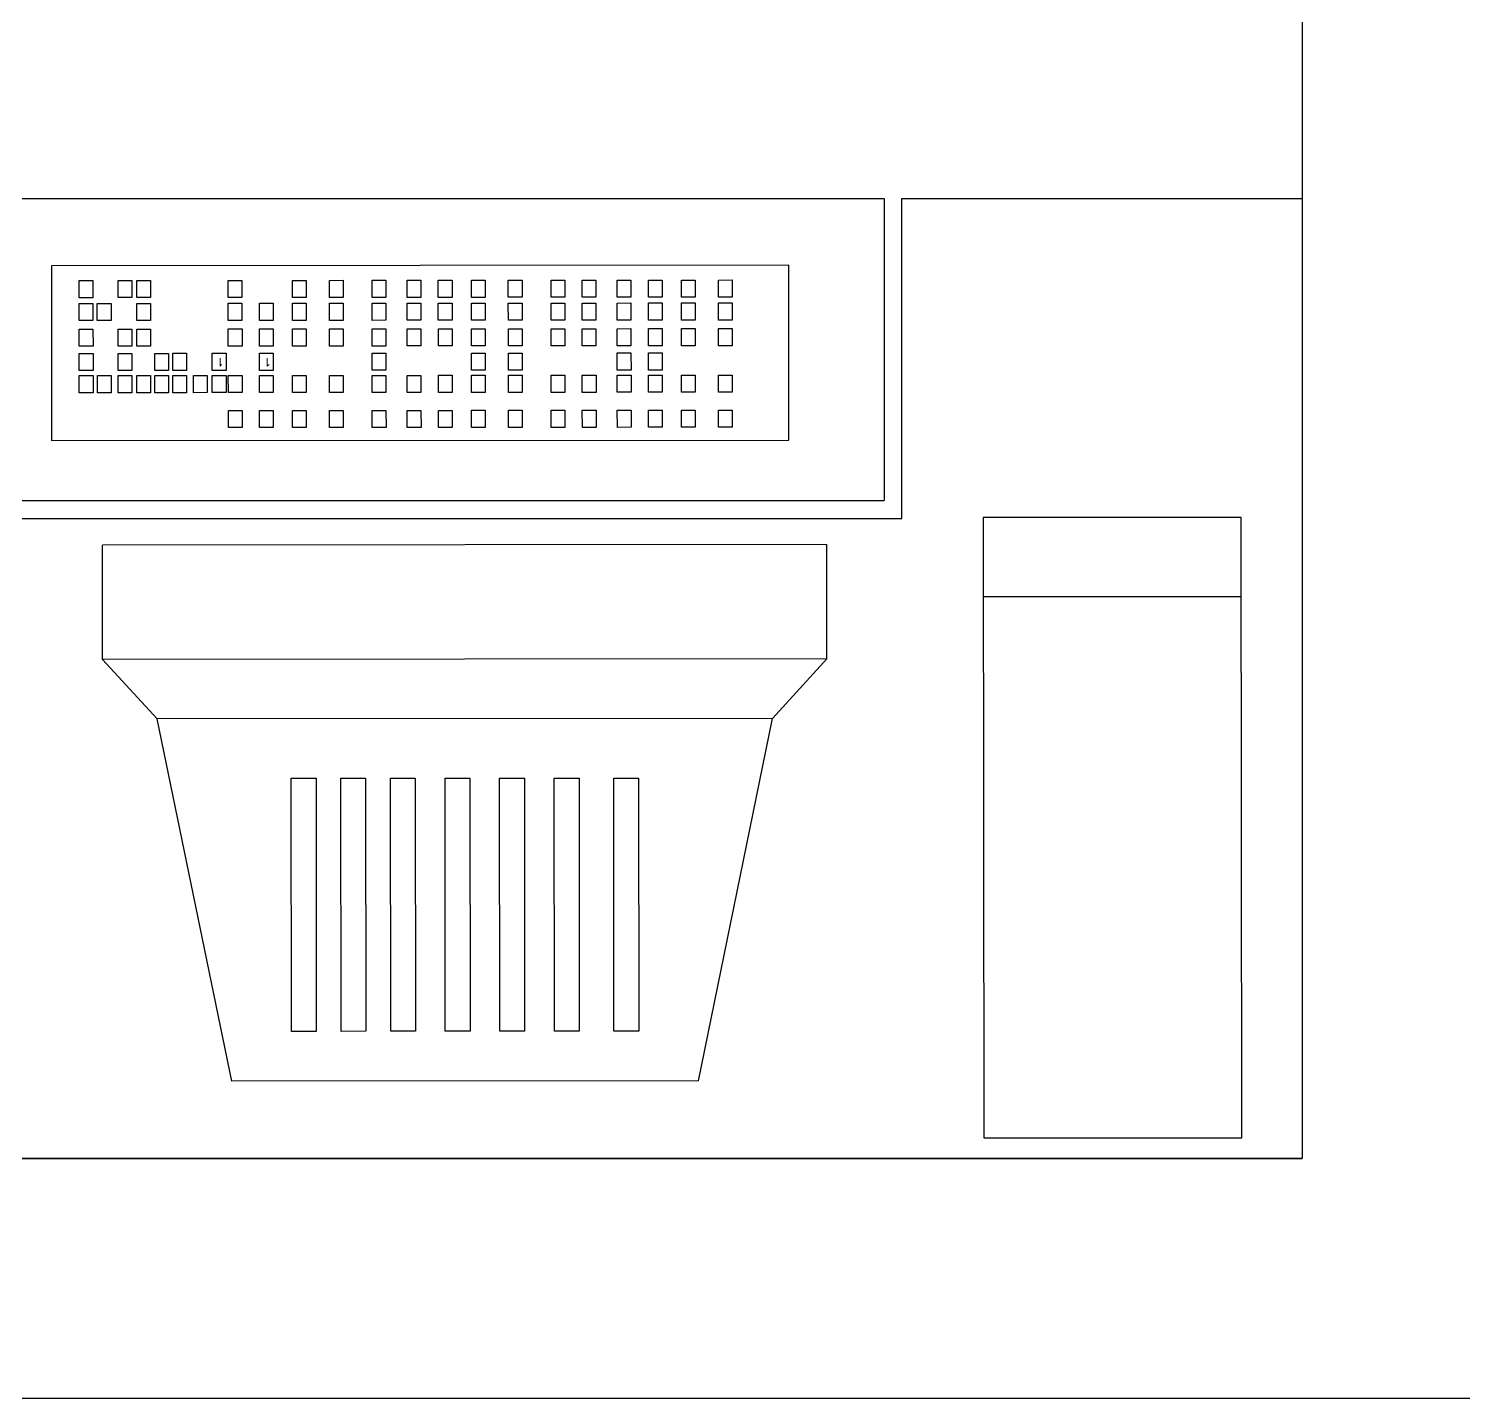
# Model space of a CAD drawing. Header units: metres. Extents: x 114 to 241, y 266 to 640.
# Drawn here: x 125.014 to 125.91, y 278.062 to 278.918 of the extents above; entities that cross this region are included whole.
import ezdxf

# ---------------------------------------------------------------- set-up
doc = ezdxf.new("R2010")
doc.units = ezdxf.units.M
doc.layers.add('Carimbo', color=7, linetype='Continuous')
doc.styles.add('ROMANS', font='romans')

msp = doc.modelspace()

# ---------------------------------------------------------------- linework, layer by layer
at = {"layer": 'Carimbo'}
for p, q in [((125.80939, 279.86159), (125.80939, 278.21159)), ((124.97059, 278.81159), (125.54819, 278.81159)), ((125.54819, 278.81159), (125.54819, 278.62279)), ((125.48861, 278.76989), (125.02796, 278.76951)), ((125.02796, 278.76951), (125.02805, 278.66022)), ((125.4887, 278.6606), (125.48861, 278.76989)), ((125.04531, 278.76028), (125.05387, 278.76029)), ((125.04531, 278.74957), (125.04531, 278.76028)), ((125.05387, 278.76029), (125.05388, 278.74957)), ((125.06959, 278.7603), (125.07815, 278.76031)), ((125.0696, 278.74959), (125.06959, 278.7603)), ((125.07815, 278.76031), (125.07816, 278.74959)), ((125.0813, 278.76031), (125.08986, 278.76032)), ((125.0813, 278.7496), (125.0813, 278.76031)), ((125.08986, 278.76032), (125.08987, 278.7496)), ((125.13841, 278.76036), (125.14698, 278.76036)), ((125.13842, 278.74964), (125.13841, 278.76036)), ((125.14698, 278.76036), (125.14699, 278.74965)), ((125.17852, 278.76039), (125.18708, 278.7604)), ((125.17853, 278.74968), (125.17852, 278.76039)), ((125.18708, 278.7604), (125.18709, 278.74968)), ((125.20161, 278.76041), (125.21017, 278.76042)), ((125.20162, 278.7497), (125.20161, 278.76041)), ((125.21017, 278.76042), (125.21018, 278.7497)), ((125.22834, 278.76043), (125.23691, 278.76044)), ((125.22835, 278.74972), (125.22834, 278.76043)), ((125.23691, 278.76044), (125.23692, 278.74972)), ((125.25022, 278.76045), (125.25878, 278.76046)), ((125.25023, 278.74974), (125.25022, 278.76045)), ((125.25878, 278.76046), (125.25879, 278.74974)), ((125.26966, 278.76047), (125.27823, 278.76047)), ((125.26967, 278.74975), (125.26966, 278.76047)), ((125.27823, 278.76047), (125.27824, 278.74976)), ((125.29032, 278.76048), (125.29889, 278.76049)), ((125.29033, 278.74977), (125.29032, 278.76048)), ((125.29889, 278.76049), (125.2989, 278.74978)), ((125.31341, 278.7605), (125.32198, 278.76051)), ((125.31342, 278.74979), (125.31341, 278.7605)), ((125.32198, 278.76051), (125.32199, 278.74979)), ((125.34015, 278.76052), (125.34871, 278.76053)), ((125.34016, 278.74981), (125.34015, 278.76052)), ((125.34871, 278.76053), (125.34872, 278.74982)), ((125.35959, 278.76054), (125.36816, 278.76055)), ((125.3596, 278.74983), (125.35959, 278.76054)), ((125.36816, 278.76055), (125.36817, 278.74983)), ((125.38147, 278.76056), (125.39003, 278.76057)), ((125.38148, 278.74984), (125.38147, 278.76056)), ((125.39003, 278.76057), (125.39004, 278.74985)), ((125.40091, 278.76057), (125.40948, 278.76058)), ((125.40092, 278.74986), (125.40091, 278.76057)), ((125.40948, 278.76058), (125.40949, 278.74987)), ((125.42157, 278.76059), (125.43014, 278.7606)), ((125.42158, 278.74988), (125.42157, 278.76059)), ((125.43014, 278.7606), (125.43015, 278.74988)), ((125.44466, 278.76061), (125.45323, 278.76062)), ((125.44467, 278.7499), (125.44466, 278.76061)), ((125.45323, 278.76062), (125.45324, 278.7499)), ((125.05388, 278.74957), (125.04531, 278.74957)), ((125.04532, 278.74596), (125.05388, 278.74597)), ((125.04533, 278.73525), (125.04532, 278.74596)), ((125.05388, 278.74597), (125.05389, 278.73526)), ((125.05659, 278.74597), (125.06516, 278.74598)), ((125.0566, 278.73526), (125.05659, 278.74597)), ((125.06516, 278.74598), (125.06517, 278.73527)), ((125.07816, 278.74959), (125.0696, 278.74959)), ((125.08987, 278.7496), (125.0813, 278.7496)), ((125.08131, 278.74599), (125.08987, 278.746)), ((125.08132, 278.73528), (125.08131, 278.74599)), ((125.08987, 278.746), (125.08988, 278.73529)), ((125.14699, 278.74965), (125.13842, 278.74964)), ((125.13843, 278.74604), (125.14699, 278.74605)), ((125.13843, 278.73533), (125.13843, 278.74604)), ((125.14699, 278.74605), (125.147, 278.73533)), ((125.15787, 278.74606), (125.16644, 278.74606)), ((125.15788, 278.73534), (125.15787, 278.74606)), ((125.16644, 278.74606), (125.16645, 278.73535)), ((125.18709, 278.74968), (125.17853, 278.74968)), ((125.17853, 278.74607), (125.1871, 278.74608)), ((125.17854, 278.73536), (125.17853, 278.74607)), ((125.1871, 278.74608), (125.1871, 278.73537)), ((125.21018, 278.7497), (125.20162, 278.7497)), ((125.20162, 278.74609), (125.21019, 278.7461)), ((125.20163, 278.73538), (125.20162, 278.74609)), ((125.21019, 278.7461), (125.21019, 278.73539)), ((125.23692, 278.74972), (125.22835, 278.74972)), ((125.22835, 278.74611), (125.23692, 278.74612)), ((125.22836, 278.7354), (125.22835, 278.74611)), ((125.23692, 278.74612), (125.23693, 278.73541)), ((125.25879, 278.74974), (125.25023, 278.74974)), ((125.25023, 278.74613), (125.2588, 278.74614)), ((125.25024, 278.73542), (125.25023, 278.74613)), ((125.2588, 278.74614), (125.25881, 278.73543)), ((125.27824, 278.74976), (125.26967, 278.74975)), ((125.26967, 278.74615), (125.27824, 278.74616)), ((125.26968, 278.73543), (125.26967, 278.74615)), ((125.27824, 278.74616), (125.27825, 278.73544)), ((125.2989, 278.74978), (125.29033, 278.74977)), ((125.29033, 278.74617), (125.2989, 278.74617)), ((125.29034, 278.73545), (125.29033, 278.74617)), ((125.2989, 278.74617), (125.29891, 278.73546)), ((125.32199, 278.74979), (125.31342, 278.74979)), ((125.31342, 278.74619), (125.32199, 278.74619)), ((125.31343, 278.73547), (125.31342, 278.74619)), ((125.32199, 278.74619), (125.322, 278.73548)), ((125.34872, 278.74982), (125.34016, 278.74981)), ((125.34016, 278.74621), (125.34873, 278.74621)), ((125.34017, 278.73549), (125.34016, 278.74621)), ((125.34873, 278.74621), (125.34874, 278.7355)), ((125.36817, 278.74983), (125.3596, 278.74983)), ((125.3596, 278.74622), (125.36817, 278.74623)), ((125.35961, 278.73551), (125.3596, 278.74622)), ((125.36817, 278.74623), (125.36818, 278.73552)), ((125.39004, 278.74985), (125.38148, 278.74984)), ((125.38148, 278.74624), (125.39005, 278.74625)), ((125.38149, 278.73553), (125.38148, 278.74624)), ((125.39005, 278.74625), (125.39005, 278.73553)), ((125.40949, 278.74987), (125.40092, 278.74986)), ((125.40092, 278.74626), (125.40949, 278.74626)), ((125.40093, 278.73554), (125.40092, 278.74626)), ((125.40949, 278.74626), (125.4095, 278.73555)), ((125.43015, 278.74988), (125.42158, 278.74988)), ((125.42158, 278.74627), (125.43015, 278.74628)), ((125.42159, 278.73556), (125.42158, 278.74627)), ((125.43015, 278.74628), (125.43016, 278.73557)), ((125.45324, 278.7499), (125.44467, 278.7499)), ((125.44467, 278.74629), (125.45324, 278.7463)), ((125.44468, 278.73558), (125.44467, 278.74629)), ((125.45324, 278.7463), (125.45325, 278.73559)), ((125.05389, 278.73526), (125.04533, 278.73525)), ((125.06517, 278.73527), (125.0566, 278.73526)), ((125.08988, 278.73529), (125.08132, 278.73528)), ((125.147, 278.73533), (125.13843, 278.73533)), ((125.16645, 278.73535), (125.15788, 278.73534)), ((125.1871, 278.73537), (125.17854, 278.73536)), ((125.21019, 278.73539), (125.20163, 278.73538)), ((125.23693, 278.73541), (125.22836, 278.7354)), ((125.25881, 278.73543), (125.25024, 278.73542)), ((125.27825, 278.73544), (125.26968, 278.73543)), ((125.29891, 278.73546), (125.29034, 278.73545)), ((125.322, 278.73548), (125.31343, 278.73547)), ((125.34874, 278.7355), (125.34017, 278.73549)), ((125.36818, 278.73552), (125.35961, 278.73551)), ((125.39005, 278.73553), (125.38149, 278.73553)), ((125.4095, 278.73555), (125.40093, 278.73554)), ((125.43016, 278.73557), (125.42159, 278.73556)), ((125.45325, 278.73559), (125.44468, 278.73558)), ((125.04533, 278.72991), (125.0539, 278.72992)), ((125.04534, 278.7192), (125.04533, 278.72991)), ((125.0539, 278.72992), (125.05391, 278.7192)), ((125.06961, 278.72993), (125.07818, 278.72994)), ((125.06962, 278.71922), (125.06961, 278.72993)), ((125.07818, 278.72994), (125.07819, 278.71922)), ((125.08132, 278.72994), (125.08989, 278.72995)), ((125.08133, 278.71923), (125.08132, 278.72994)), ((125.08989, 278.72995), (125.0899, 278.71923)), ((125.13844, 278.72999), (125.14701, 278.73)), ((125.13845, 278.71927), (125.13844, 278.72999)), ((125.14701, 278.73), (125.14701, 278.71928)), ((125.15788, 278.73), (125.16645, 278.73001)), ((125.15789, 278.71929), (125.15788, 278.73)), ((125.16645, 278.73001), (125.16646, 278.7193)), ((125.17854, 278.73002), (125.18711, 278.73003)), ((125.17855, 278.71931), (125.17854, 278.73002)), ((125.18711, 278.73003), (125.18712, 278.71931)), ((125.20163, 278.73004), (125.2102, 278.73005)), ((125.20164, 278.71933), (125.20163, 278.73004)), ((125.2102, 278.73005), (125.21021, 278.71933)), ((125.22837, 278.73006), (125.23694, 278.73007)), ((125.22838, 278.71935), (125.22837, 278.73006)), ((125.23694, 278.73007), (125.23694, 278.71936)), ((125.25024, 278.73008), (125.25881, 278.73009)), ((125.25025, 278.71937), (125.25024, 278.73008)), ((125.25881, 278.73009), (125.25882, 278.71937)), ((125.26969, 278.7301), (125.27825, 278.7301)), ((125.2697, 278.71938), (125.26969, 278.7301)), ((125.27825, 278.7301), (125.27826, 278.71939)), ((125.29035, 278.73011), (125.29891, 278.73012)), ((125.29036, 278.7194), (125.29035, 278.73011)), ((125.29891, 278.73012), (125.29892, 278.71941)), ((125.31344, 278.73013), (125.322, 278.73014)), ((125.31345, 278.71942), (125.31344, 278.73013)), ((125.322, 278.73014), (125.32201, 278.71943)), ((125.34017, 278.73016), (125.34874, 278.73016)), ((125.34018, 278.71944), (125.34017, 278.73016)), ((125.34874, 278.73016), (125.34875, 278.71945)), ((125.35962, 278.73017), (125.36818, 278.73018)), ((125.35963, 278.71946), (125.35962, 278.73017)), ((125.36818, 278.73018), (125.36819, 278.71946)), ((125.38149, 278.73019), (125.39006, 278.7302)), ((125.3815, 278.71948), (125.38149, 278.73019)), ((125.39006, 278.7302), (125.39007, 278.71948)), ((125.40094, 278.73021), (125.4095, 278.73021)), ((125.40094, 278.71949), (125.40094, 278.73021)), ((125.4095, 278.73021), (125.40951, 278.7195)), ((125.4216, 278.73022), (125.43016, 278.73023)), ((125.4216, 278.71951), (125.4216, 278.73022)), ((125.43016, 278.73023), (125.43017, 278.71952)), ((125.44469, 278.73024), (125.45325, 278.73025)), ((125.44469, 278.71953), (125.44469, 278.73024)), ((125.45325, 278.73025), (125.45326, 278.71953)), ((125.05391, 278.7192), (125.04534, 278.7192)), ((125.07819, 278.71922), (125.06962, 278.71922)), ((125.0899, 278.71923), (125.08133, 278.71923)), ((125.14701, 278.71928), (125.13845, 278.71927)), ((125.16646, 278.7193), (125.15789, 278.71929)), ((125.18712, 278.71931), (125.17855, 278.71931)), ((125.21021, 278.71933), (125.20164, 278.71933)), ((125.23694, 278.71936), (125.22838, 278.71935)), ((125.25882, 278.71937), (125.25025, 278.71937)), ((125.27826, 278.71939), (125.2697, 278.71938)), ((125.29892, 278.71941), (125.29036, 278.7194)), ((125.32201, 278.71943), (125.31345, 278.71942)), ((125.34875, 278.71945), (125.34018, 278.71944)), ((125.36819, 278.71946), (125.35963, 278.71946)), ((125.39007, 278.71948), (125.3815, 278.71948)), ((125.40951, 278.7195), (125.40094, 278.71949)), ((125.43017, 278.71952), (125.4216, 278.71951)), ((125.45326, 278.71953), (125.44469, 278.71953)), ((125.04534, 278.71473), (125.05391, 278.71473)), ((125.04535, 278.70401), (125.04534, 278.71473)), ((125.05391, 278.71473), (125.05392, 278.70402)), ((125.06963, 278.71475), (125.07819, 278.71475)), ((125.06963, 278.70403), (125.06963, 278.71475)), ((125.07819, 278.71475), (125.0782, 278.70404)), ((125.09246, 278.71477), (125.10103, 278.71477)), ((125.09247, 278.70405), (125.09246, 278.71477)), ((125.10103, 278.71477), (125.10104, 278.70406)), ((125.10374, 278.71478), (125.1123, 278.71478)), ((125.10374, 278.70406), (125.10374, 278.71478)), ((125.1123, 278.71478), (125.11231, 278.70407)), ((125.12845, 278.7148), (125.13702, 278.7148)), ((125.12846, 278.70408), (125.12845, 278.7148)), ((125.13702, 278.7148), (125.13703, 278.70409)), ((125.1579, 278.71482), (125.16646, 278.71483)), ((125.1579, 278.70411), (125.1579, 278.71482)), ((125.16646, 278.71483), (125.16647, 278.70411)), ((125.22838, 278.71488), (125.23695, 278.71489)), ((125.22839, 278.70416), (125.22838, 278.71488)), ((125.23695, 278.71489), (125.23696, 278.70417)), ((125.29036, 278.71493), (125.29893, 278.71494)), ((125.29037, 278.70422), (125.29036, 278.71493)), ((125.29893, 278.71494), (125.29894, 278.70422)), ((125.31345, 278.71495), (125.32202, 278.71496)), ((125.31346, 278.70423), (125.31345, 278.71495)), ((125.32202, 278.71496), (125.32203, 278.70424)), ((125.3815, 278.715), (125.39007, 278.71501)), ((125.38151, 278.70429), (125.3815, 278.715)), ((125.39007, 278.71501), (125.39008, 278.7043)), ((125.40095, 278.71502), (125.40952, 278.71503)), ((125.40096, 278.70431), (125.40095, 278.71502)), ((125.40952, 278.71503), (125.40952, 278.70431)), ((125.05392, 278.70402), (125.04535, 278.70401)), ((125.04535, 278.70084), (125.05392, 278.70085)), ((125.04536, 278.69013), (125.04535, 278.70084)), ((125.05392, 278.70085), (125.05393, 278.69014)), ((125.05663, 278.70085), (125.0652, 278.70086)), ((125.05664, 278.69014), (125.05663, 278.70085)), ((125.0652, 278.70086), (125.0652, 278.69015)), ((125.0782, 278.70404), (125.06963, 278.70403)), ((125.06964, 278.70086), (125.0782, 278.70087)), ((125.06965, 278.69015), (125.06964, 278.70086)), ((125.0782, 278.70087), (125.07821, 278.69016)), ((125.08135, 278.70087), (125.08991, 278.70088)), ((125.08135, 278.69016), (125.08135, 278.70087)), ((125.08991, 278.70088), (125.08992, 278.69017)), ((125.10104, 278.70406), (125.09247, 278.70405)), ((125.09247, 278.70088), (125.10104, 278.70089)), ((125.09248, 278.69017), (125.09247, 278.70088)), ((125.10104, 278.70089), (125.10105, 278.69018)), ((125.11231, 278.70407), (125.10374, 278.70406)), ((125.10375, 278.70089), (125.11231, 278.7009)), ((125.10376, 278.69018), (125.10375, 278.70089)), ((125.11231, 278.7009), (125.11232, 278.69018)), ((125.11676, 278.7009), (125.12532, 278.70091)), ((125.11676, 278.69019), (125.11676, 278.7009)), ((125.12532, 278.70091), (125.12533, 278.6902)), ((125.13703, 278.70409), (125.12846, 278.70408)), ((125.12846, 278.70091), (125.13703, 278.70092)), ((125.12847, 278.6902), (125.12846, 278.70091)), ((125.13703, 278.70092), (125.13704, 278.69021)), ((125.13846, 278.70092), (125.14703, 278.70093)), ((125.13847, 278.69021), (125.13846, 278.70092)), ((125.14703, 278.70093), (125.14704, 278.69021)), ((125.16647, 278.70411), (125.1579, 278.70411)), ((125.15791, 278.70094), (125.16647, 278.70094)), ((125.15792, 278.69022), (125.15791, 278.70094)), ((125.16647, 278.70094), (125.16648, 278.69023)), ((125.17857, 278.70095), (125.18713, 278.70096)), ((125.17858, 278.69024), (125.17857, 278.70095)), ((125.18713, 278.70096), (125.18714, 278.69025)), ((125.20166, 278.70097), (125.21022, 278.70098)), ((125.20167, 278.69026), (125.20166, 278.70097)), ((125.21022, 278.70098), (125.21023, 278.69027)), ((125.23696, 278.70417), (125.22839, 278.70416)), ((125.22839, 278.701), (125.23696, 278.701)), ((125.2284, 278.69028), (125.22839, 278.701)), ((125.23696, 278.701), (125.23697, 278.69029)), ((125.25027, 278.70101), (125.25883, 278.70102)), ((125.25028, 278.6903), (125.25027, 278.70101)), ((125.25883, 278.70102), (125.25884, 278.69031)), ((125.26971, 278.70103), (125.27828, 278.70104)), ((125.26972, 278.69032), (125.26971, 278.70103)), ((125.27828, 278.70104), (125.27829, 278.69032)), ((125.29894, 278.70422), (125.29037, 278.70422)), ((125.29037, 278.70105), (125.29894, 278.70105)), ((125.29038, 278.69033), (125.29037, 278.70105)), ((125.29894, 278.70105), (125.29895, 278.69034)), ((125.32203, 278.70424), (125.31346, 278.70423)), ((125.31346, 278.70107), (125.32203, 278.70107)), ((125.31347, 278.69035), (125.31346, 278.70107)), ((125.32203, 278.70107), (125.32204, 278.69036)), ((125.3402, 278.70109), (125.34876, 278.70109)), ((125.34021, 278.69037), (125.3402, 278.70109)), ((125.34876, 278.70109), (125.34877, 278.69038)), ((125.35964, 278.7011), (125.36821, 278.70111)), ((125.35965, 278.69039), (125.35964, 278.7011)), ((125.36821, 278.70111), (125.36822, 278.6904)), ((125.39008, 278.7043), (125.38151, 278.70429)), ((125.38152, 278.70112), (125.39008, 278.70113)), ((125.38152, 278.69041), (125.38152, 278.70112)), ((125.39008, 278.70113), (125.39009, 278.69041)), ((125.40952, 278.70431), (125.40096, 278.70431)), ((125.40096, 278.70114), (125.40953, 278.70114)), ((125.40097, 278.69042), (125.40096, 278.70114)), ((125.40953, 278.70114), (125.40954, 278.69043)), ((125.42162, 278.70115), (125.43019, 278.70116)), ((125.42163, 278.69044), (125.42162, 278.70115)), ((125.43019, 278.70116), (125.4302, 278.69045)), ((125.44471, 278.70117), (125.45328, 278.70118)), ((125.44472, 278.69046), (125.44471, 278.70117)), ((125.45328, 278.70118), (125.45329, 278.69047)), ((125.05393, 278.69014), (125.04536, 278.69013)), ((125.0652, 278.69015), (125.05664, 278.69014)), ((125.07821, 278.69016), (125.06965, 278.69015)), ((125.08992, 278.69017), (125.08135, 278.69016)), ((125.10105, 278.69018), (125.09248, 278.69017)), ((125.11232, 278.69018), (125.10376, 278.69018)), ((125.12533, 278.6902), (125.11676, 278.69019)), ((125.13704, 278.69021), (125.12847, 278.6902)), ((125.14704, 278.69021), (125.13847, 278.69021)), ((125.16648, 278.69023), (125.15792, 278.69022)), ((125.18714, 278.69025), (125.17858, 278.69024)), ((125.21023, 278.69027), (125.20167, 278.69026)), ((125.23697, 278.69029), (125.2284, 278.69028)), ((125.25884, 278.69031), (125.25028, 278.6903)), ((125.27829, 278.69032), (125.26972, 278.69032)), ((125.29895, 278.69034), (125.29038, 278.69033)), ((125.32204, 278.69036), (125.31347, 278.69035)), ((125.34877, 278.69038), (125.34021, 278.69037)), ((125.36822, 278.6904), (125.35965, 278.69039)), ((125.39009, 278.69041), (125.38152, 278.69041)), ((125.40954, 278.69043), (125.40097, 278.69042)), ((125.4302, 278.69045), (125.42163, 278.69044)), ((125.45329, 278.69047), (125.44472, 278.69046)), ((125.13848, 278.67903), (125.14705, 278.67904)), ((125.13849, 278.66832), (125.13848, 278.67903)), ((125.14705, 278.67904), (125.14706, 278.66833)), ((125.15792, 278.67905), (125.16649, 278.67906)), ((125.15793, 278.66834), (125.15792, 278.67905)), ((125.16649, 278.67906), (125.1665, 278.66834)), ((125.17858, 278.67907), (125.18715, 278.67908)), ((125.17859, 278.66835), (125.17858, 278.67907)), ((125.18715, 278.67908), (125.18716, 278.66836)), ((125.20167, 278.67909), (125.21024, 278.67909)), ((125.20168, 278.66837), (125.20167, 278.67909)), ((125.21024, 278.67909), (125.21025, 278.66838)), ((125.22841, 278.67911), (125.23698, 278.67912)), ((125.22842, 278.6684), (125.22841, 278.67911)), ((125.23698, 278.67912), (125.23699, 278.6684)), ((125.25029, 278.67913), (125.25885, 278.67913)), ((125.25029, 278.66841), (125.25029, 278.67913)), ((125.25885, 278.67913), (125.25886, 278.66842)), ((125.26973, 278.67914), (125.2783, 278.67915)), ((125.26974, 278.66843), (125.26973, 278.67914)), ((125.2783, 278.67915), (125.27831, 278.66844)), ((125.29039, 278.67916), (125.29896, 278.67917)), ((125.2904, 278.66845), (125.29039, 278.67916)), ((125.29896, 278.67917), (125.29896, 278.66845)), ((125.31348, 278.67918), (125.32205, 278.67919)), ((125.31349, 278.66847), (125.31348, 278.67918)), ((125.32205, 278.67919), (125.32205, 278.66847)), ((125.34021, 278.6792), (125.34878, 278.67921)), ((125.34022, 278.66849), (125.34021, 278.6792)), ((125.34878, 278.67921), (125.34879, 278.66849)), ((125.35966, 278.67922), (125.36823, 278.67922)), ((125.35967, 278.6685), (125.35966, 278.67922)), ((125.36823, 278.67922), (125.36823, 278.66851)), ((125.38153, 278.67924), (125.3901, 278.67924)), ((125.38154, 278.66852), (125.38153, 278.67924)), ((125.3901, 278.67924), (125.39011, 278.66853)), ((125.40098, 278.67925), (125.40954, 278.67926)), ((125.40099, 278.66854), (125.40098, 278.67925)), ((125.40954, 278.67926), (125.40955, 278.66854)), ((125.42164, 278.67927), (125.4302, 278.67928)), ((125.42165, 278.66855), (125.42164, 278.67927)), ((125.4302, 278.67928), (125.43021, 278.66856)), ((125.44473, 278.67929), (125.45329, 278.6793)), ((125.44474, 278.66857), (125.44473, 278.67929)), ((125.45329, 278.6793), (125.4533, 278.66858)), ((125.14706, 278.66833), (125.13849, 278.66832)), ((125.1665, 278.66834), (125.15793, 278.66834)), ((125.18716, 278.66836), (125.17859, 278.66835)), ((125.21025, 278.66838), (125.20168, 278.66837)), ((125.23699, 278.6684), (125.22842, 278.6684)), ((125.25886, 278.66842), (125.25029, 278.66841)), ((125.27831, 278.66844), (125.26974, 278.66843)), ((125.29896, 278.66845), (125.2904, 278.66845)), ((125.32205, 278.66847), (125.31349, 278.66847)), ((125.34879, 278.66849), (125.34022, 278.66849)), ((125.36823, 278.66851), (125.35967, 278.6685)), ((125.39011, 278.66853), (125.38154, 278.66852)), ((125.40955, 278.66854), (125.40099, 278.66854)), ((125.43021, 278.66856), (125.42165, 278.66855)), ((125.4533, 278.66858), (125.44474, 278.66857)), ((125.02805, 278.66022), (125.4887, 278.6606)), ((124.97059, 278.62279), (125.54819, 278.62279)), ((125.77143, 278.61224), (125.61021, 278.61211)), ((125.61021, 278.61211), (125.61053, 278.22438)), ((125.77175, 278.22451), (125.77143, 278.61224)), ((125.51248, 278.5952), (125.05985, 278.59482)), ((125.0599, 278.52348), (125.05985, 278.59482)), ((125.51254, 278.52386), (125.51248, 278.5952)), ((125.77147, 278.56261), (125.61025, 278.56248)), ((125.51254, 278.52386), (125.0599, 278.52348)), ((125.09404, 278.48629), (125.0599, 278.52348)), ((125.47847, 278.48661), (125.51254, 278.52386)), ((125.47847, 278.48661), (125.09404, 278.48629)), ((125.14073, 278.2599), (125.09404, 278.48629)), ((125.43215, 278.26014), (125.47847, 278.48661)), ((125.17777, 278.44914), (125.19328, 278.44915)), ((125.17791, 278.29094), (125.17777, 278.44914)), ((125.19328, 278.44915), (125.19341, 278.29096)), ((125.20878, 278.44916), (125.22428, 278.44918)), ((125.20891, 278.29097), (125.20878, 278.44916)), ((125.22428, 278.44918), (125.22441, 278.29098)), ((125.23978, 278.44919), (125.25528, 278.4492)), ((125.23991, 278.291), (125.23978, 278.44919)), ((125.25528, 278.4492), (125.25541, 278.29101)), ((125.27388, 278.44922), (125.28938, 278.44923)), ((125.27401, 278.29102), (125.27388, 278.44922)), ((125.28938, 278.44923), (125.28951, 278.29104)), ((125.30799, 278.44924), (125.32349, 278.44926)), ((125.30812, 278.29105), (125.30799, 278.44924)), ((125.32349, 278.44926), (125.32362, 278.29107)), ((125.34209, 278.44927), (125.35759, 278.44929)), ((125.34222, 278.29108), (125.34209, 278.44927)), ((125.35759, 278.44929), (125.35772, 278.29109)), ((125.37929, 278.4493), (125.39479, 278.44932)), ((125.37942, 278.29111), (125.37929, 278.4493)), ((125.39479, 278.44932), (125.39492, 278.29112)), ((125.19341, 278.29096), (125.17791, 278.29094)), ((125.22441, 278.29098), (125.20891, 278.29097)), ((125.25541, 278.29101), (125.23991, 278.291)), ((125.28951, 278.29104), (125.27401, 278.29102)), ((125.32362, 278.29107), (125.30812, 278.29105)), ((125.35772, 278.29109), (125.34222, 278.29108)), ((125.39492, 278.29112), (125.37942, 278.29111)), ((125.43215, 278.26014), (125.14073, 278.2599)), ((125.61053, 278.22438), (125.77175, 278.22451)), ((124.20939, 278.21159), (125.80939, 278.21159)), ((124.20939, 278.06159), (126.05939, 278.06159))]:
    msp.add_line(p, q, dxfattribs=at)
msp.add_lwpolyline([(124.95939, 278.61159), (125.55939, 278.61159), (125.55939, 278.81159), (125.80939, 278.81159), (125.80939, 278.21159), (124.20939, 278.21159)], dxfattribs=at)

# ---------------------------------------------------------------- texts
at = {"layer": 'Carimbo', "style": 'ROMANS', "text_generation_flag": 6}
for p in [(125.13574, 278.71178), (125.16518, 278.7118)]:
    msp.add_text('1', height=0.005, rotation=0.04737, dxfattribs=at).set_placement(p)

doc.saveas('drawing.dxf')
